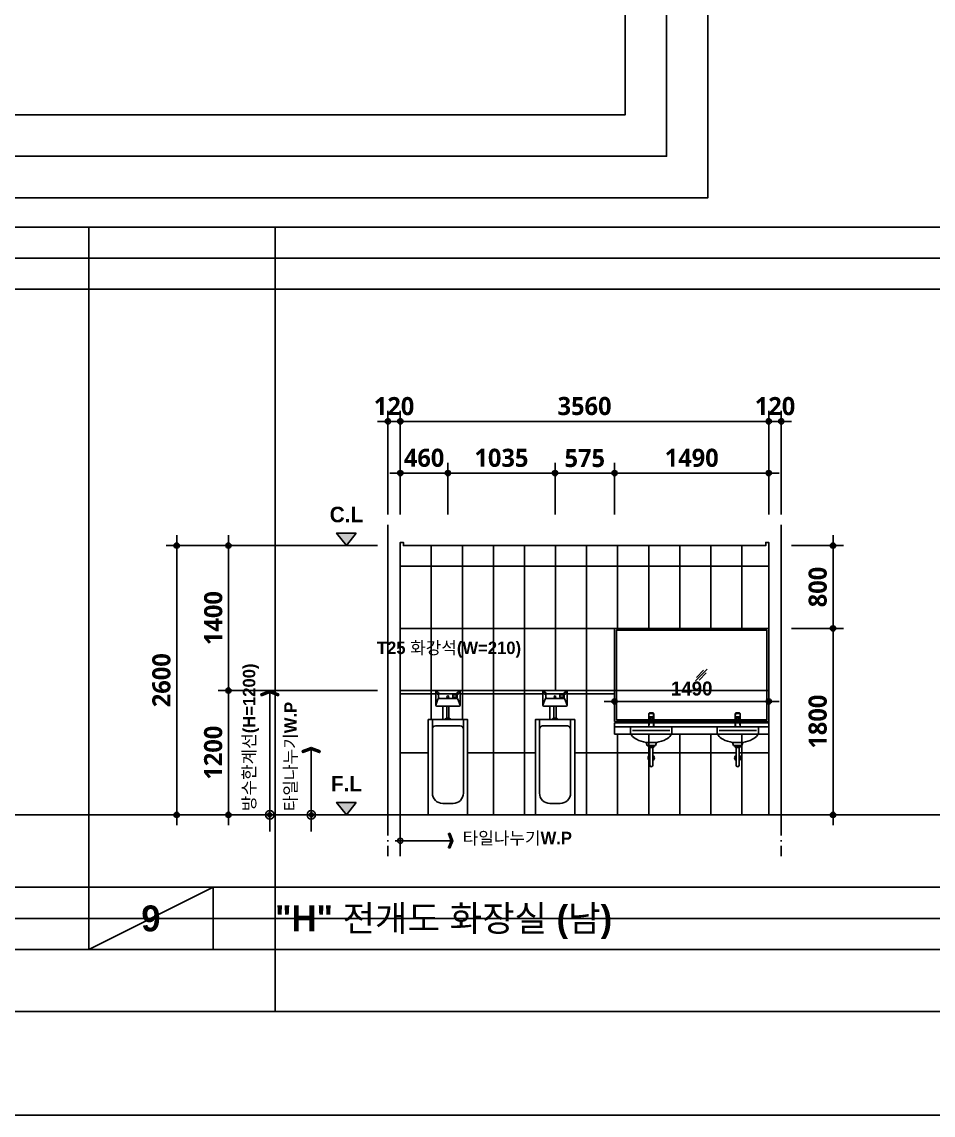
# Model space of a CAD drawing. Header units: millimetres. Extents: x 0 to 336000, y 0 to 30768.
# Drawn here: x 9547 to 18350, y 0 to 10558 of the extents above; entities that cross this region are included whole.
import ezdxf
from ezdxf.enums import TextEntityAlignment as Align

# ---------------------------------------------------------------- set-up
doc = ezdxf.new("R2010")
doc.units = ezdxf.units.MM
doc.header["$LTSCALE"] = 50
doc.linetypes.add('CEN', pattern=[62, 60, -1, 0, -1])
doc.linetypes.add('HID', pattern=[0.5, 0.25, -0.25])
doc.layers.get('Defpoints').update_dxf_attribs({"color": 153})
for name, color, linetype in [('A-ANNO-DIM', 4, 'Continuous'), ('A-ANNO-GRA1', 7, 'Continuous'), ('A-ANNO-LEAD', 4, 'Continuous'), ('A-ANNO-SYMB', 7, 'Continuous'), ('A-ANNO-TEXT1', 7, 'Continuous'), ('A-CEN', 1, 'CEN'), ('A-FLOR-TOIL-ELE2', 4, 'Continuous'), ('A-FLOR-TOIL-TILE', 8, 'Continuous'), ('A-ST-AXIS-DIM', 7, 'Continuous'), ('A-WALL-MASN', 3, 'Continuous'), ('CEN', 1, 'Continuous'), ('DIM', 7, 'Continuous'), ('ELE2', 3, 'Continuous'), ('HAT', 5, 'Continuous'), ('HID', 7, 'HID'), ('TO', 4, 'Continuous')]:
    doc.layers.add(name, color=color, linetype=linetype)
doc.layers.add('G(그리드1)', color=185, linetype='Continuous', plot=False)
doc.layers.add('G(그리드2)', color=235, linetype='Continuous', plot=False)
doc.styles.add('2020음성 1차', font='나눔고딕Bold.ttf')
doc.styles.add('SH_진천_나눔', font='')
doc.styles.get('SH_진천_나눔').set_extended_font_data('NanumGothic', bold=True)
doc.dimstyles.new('SHP 50', dxfattribs={"dimscale": 50, "dimtxt": 3.5, "dimasz": 1, "dimexe": 2, "dimexo": 2, "dimgap": 1, "dimtad": 1, "dimdec": 0, "dimzin": 0, "dimdsep": 46, "dimtxsty": 'SH_진천_나눔', "dimblk": 'DIMDOT', "dimcen": 0.09, "dimclrd": 256, "dimclre": 256, "dimclrt": 3, "dimadec": 0, "dimazin": 1, "dimtfac": 1, "dimtdec": 0, "dimtix": 1, "dimtmove": 2, "dimatfit": 0, "dimldrblk": 'DIMDOT', "dimfxl": 1, "dimtolj": 1, "dimtzin": 0, "dimlwd": -1, "dimlwe": -1, "dimarcsym": 0})
doc.dimstyles.new('SHP 50내부', dxfattribs={"dimscale": 50, "dimtxt": 2.7, "dimasz": 1, "dimexe": 2, "dimexo": 2, "dimgap": 1, "dimtad": 1, "dimdec": 0, "dimzin": 0, "dimdsep": 46, "dimtxsty": '2020음성 1차', "dimblk": 'DIMDOT', "dimcen": 0.09, "dimclrd": 256, "dimclre": 256, "dimclrt": 3, "dimadec": 0, "dimazin": 1, "dimtfac": 1, "dimtdec": 0, "dimtix": 1, "dimtmove": 2, "dimatfit": 0, "dimldrblk": 'DIMDOT', "dimfxl": 1, "dimtolj": 1, "dimtzin": 0, "dimlwd": -1, "dimlwe": -1, "dimarcsym": 0})

# ---------------------------------------------------------------- blocks, each defined once
blk = doc.blocks.new('DIMDOT')
at = {"color": 0}
blk.add_line((-2, 0), (2, 0), dxfattribs=at)
for radius in [0.5, 0.25]:
    blk.add_circle((0, 0), radius, dxfattribs=at)
blk = doc.blocks.new('*D20594')
at = {"layer": 'A-ST-AXIS-DIM'}
for p, q in [((13083, 5800), (13083, 6800)), ((13203, 5800), (13203, 6800)), ((13033, 6700), (12983, 6700)), ((13203, 6700), (13083, 6700)), ((13253, 6700), (13303, 6700))]:
    blk.add_line(p, q, dxfattribs=at)
at = {"layer": 'Defpoints', "color": 0}
for p in [(13083, 6700), (13083, 5700), (13203, 5700)]:
    blk.add_point(p, dxfattribs=at)
at = {"layer": 'A-ST-AXIS-DIM', "linetype": 'ByBlock', "xscale": 50, "yscale": 50, "zscale": 50}
blk.add_blockref('DIMDOT', (13083, 6700), dxfattribs=at)
at = {"layer": 'A-ST-AXIS-DIM', "linetype": 'ByBlock', "xscale": 50, "yscale": 50, "zscale": 50, "rotation": 180}
blk.add_blockref('DIMDOT', (13203, 6700), dxfattribs=at)
at = {"layer": 'A-ST-AXIS-DIM', "color": 3, "insert": (13143, 6846), "char_height": 175, "attachment_point": 5, "style": 'SH_진천_나눔'}
blk.add_mtext('\\A1;120', dxfattribs=at)
blk = doc.blocks.new('*D20595')
at = {"layer": 'A-ST-AXIS-DIM'}
for p, q in [((13203, 5800), (13203, 6800)), ((16763, 5800), (16763, 6800)), ((13253, 6700), (16713, 6700))]:
    blk.add_line(p, q, dxfattribs=at)
at = {"layer": 'Defpoints', "color": 0}
for p in [(16763, 6700), (13203, 5700), (16763, 5700)]:
    blk.add_point(p, dxfattribs=at)
at = {"layer": 'A-ST-AXIS-DIM', "linetype": 'ByBlock', "xscale": 50, "yscale": 50, "zscale": 50, "rotation": 180}
blk.add_blockref('DIMDOT', (13203, 6700), dxfattribs=at)
at = {"layer": 'A-ST-AXIS-DIM', "linetype": 'ByBlock', "xscale": 50, "yscale": 50, "zscale": 50}
blk.add_blockref('DIMDOT', (16763, 6700), dxfattribs=at)
at = {"layer": 'A-ST-AXIS-DIM', "color": 3, "insert": (14983, 6847), "char_height": 175, "attachment_point": 5, "style": 'SH_진천_나눔'}
blk.add_mtext('\\A1;3560', dxfattribs=at)
blk = doc.blocks.new('*D20596')
at = {"layer": 'A-ST-AXIS-DIM'}
for p, q in [((16763, 5800), (16763, 6800)), ((16883, 5800), (16883, 6800)), ((16713, 6700), (16663, 6700)), ((16763, 6700), (16883, 6700)), ((16933, 6700), (16983, 6700))]:
    blk.add_line(p, q, dxfattribs=at)
at = {"layer": 'Defpoints', "color": 0}
for p in [(16883, 6700), (16763, 5700), (16883, 5700)]:
    blk.add_point(p, dxfattribs=at)
at = {"layer": 'A-ST-AXIS-DIM', "linetype": 'ByBlock', "xscale": 50, "yscale": 50, "zscale": 50}
blk.add_blockref('DIMDOT', (16763, 6700), dxfattribs=at)
at = {"layer": 'A-ST-AXIS-DIM', "linetype": 'ByBlock', "xscale": 50, "yscale": 50, "zscale": 50, "rotation": 180}
blk.add_blockref('DIMDOT', (16883, 6700), dxfattribs=at)
at = {"layer": 'A-ST-AXIS-DIM', "color": 3, "insert": (16823, 6846), "char_height": 175, "attachment_point": 5, "style": 'SH_진천_나눔'}
blk.add_mtext('\\A1;120', dxfattribs=at)
blk = doc.blocks.new('*D20597')
at = {"layer": 'A-ST-AXIS-DIM'}
for p, q in [((12983, 5500), (10943, 5500)), ((11043, 5450), (11043, 2950)), ((12983, 2900), (10943, 2900))]:
    blk.add_line(p, q, dxfattribs=at)
at = {"layer": 'Defpoints', "color": 0}
for p in [(13083, 5500), (11043, 2900), (13083, 2900)]:
    blk.add_point(p, dxfattribs=at)
at = {"layer": 'A-ST-AXIS-DIM', "linetype": 'ByBlock', "xscale": 50, "yscale": 50, "zscale": 50}
for p, rotation in [((11043, 5500), 90), ((11043, 2900), 270)]:
    blk.add_blockref('DIMDOT', p, dxfattribs=dict(at, rotation=rotation))
at = {"layer": 'A-ST-AXIS-DIM', "color": 3, "insert": (10896, 4200), "char_height": 175, "attachment_point": 5, "rotation": 90, "style": 'SH_진천_나눔'}
blk.add_mtext('\\A1;2600', dxfattribs=at)
blk = doc.blocks.new('*D20598')
at = {"layer": 'A-ST-AXIS-DIM'}
for p, q in [((12983, 5500), (11443, 5500)), ((11543, 4150), (11543, 5450)), ((12983, 4100), (11443, 4100))]:
    blk.add_line(p, q, dxfattribs=at)
at = {"layer": 'Defpoints', "color": 0}
for p in [(11543, 5500), (13083, 5500), (13083, 4100)]:
    blk.add_point(p, dxfattribs=at)
at = {"layer": 'A-ST-AXIS-DIM', "linetype": 'ByBlock', "xscale": 50, "yscale": 50, "zscale": 50}
for p, rotation in [((11543, 5500), 90), ((11543, 4100), 270)]:
    blk.add_blockref('DIMDOT', p, dxfattribs=dict(at, rotation=rotation))
at = {"layer": 'A-ST-AXIS-DIM', "color": 3, "insert": (11397, 4800), "char_height": 175, "attachment_point": 5, "rotation": 90, "style": 'SH_진천_나눔'}
blk.add_mtext('\\A1;1400', dxfattribs=at)
blk = doc.blocks.new('*D20599')
at = {"layer": 'A-ST-AXIS-DIM'}
for p, q in [((12983, 4100), (11443, 4100)), ((11543, 4050), (11543, 2950)), ((12983, 2900), (11443, 2900))]:
    blk.add_line(p, q, dxfattribs=at)
at = {"layer": 'Defpoints', "color": 0}
for p in [(13083, 4100), (11543, 2900), (13083, 2900)]:
    blk.add_point(p, dxfattribs=at)
at = {"layer": 'A-ST-AXIS-DIM', "linetype": 'ByBlock', "xscale": 50, "yscale": 50, "zscale": 50}
for p, rotation in [((11543, 4100), 90), ((11543, 2900), 270)]:
    blk.add_blockref('DIMDOT', p, dxfattribs=dict(at, rotation=rotation))
at = {"layer": 'A-ST-AXIS-DIM', "color": 3, "insert": (11396, 3500), "char_height": 175, "attachment_point": 5, "rotation": 90, "style": 'SH_진천_나눔'}
blk.add_mtext('\\A1;1200', dxfattribs=at)
blk = doc.blocks.new('*D20600')
at = {"layer": 'A-ST-AXIS-DIM'}
for p, q in [((16983, 4700), (17483, 4700)), ((17383, 2950), (17383, 4650)), ((16983, 2900), (17483, 2900))]:
    blk.add_line(p, q, dxfattribs=at)
at = {"layer": 'Defpoints', "color": 0}
for p in [(16883, 4700), (17383, 4700), (16883, 2900)]:
    blk.add_point(p, dxfattribs=at)
at = {"layer": 'A-ST-AXIS-DIM', "linetype": 'ByBlock', "xscale": 50, "yscale": 50, "zscale": 50}
for p, rotation in [((17383, 4700), 90), ((17383, 2900), 270)]:
    blk.add_blockref('DIMDOT', p, dxfattribs=dict(at, rotation=rotation))
at = {"layer": 'A-ST-AXIS-DIM', "color": 3, "insert": (17236, 3800), "char_height": 175, "attachment_point": 5, "rotation": 90, "style": 'SH_진천_나눔'}
blk.add_mtext('\\A1;1800', dxfattribs=at)
blk = doc.blocks.new('*D20601')
at = {"layer": 'A-ST-AXIS-DIM'}
for p, q in [((16983, 5500), (17483, 5500)), ((17383, 5450), (17383, 4750)), ((16983, 4700), (17483, 4700))]:
    blk.add_line(p, q, dxfattribs=at)
at = {"layer": 'Defpoints', "color": 0}
for p in [(16883, 5500), (16883, 4700), (17383, 4700)]:
    blk.add_point(p, dxfattribs=at)
at = {"layer": 'A-ST-AXIS-DIM', "linetype": 'ByBlock', "xscale": 50, "yscale": 50, "zscale": 50}
for p, rotation in [((17383, 5500), 90), ((17383, 4700), 270)]:
    blk.add_blockref('DIMDOT', p, dxfattribs=dict(at, rotation=rotation))
at = {"layer": 'A-ST-AXIS-DIM', "color": 3, "insert": (17236, 5100), "char_height": 175, "attachment_point": 5, "rotation": 90, "style": 'SH_진천_나눔'}
blk.add_mtext('\\A1;800', dxfattribs=at)
blk = doc.blocks.new('*D20602')
at = {"layer": 'A-ST-AXIS-DIM'}
for p, q in [((13203, 5800), (13203, 6300)), ((13663, 5800), (13663, 6300)), ((13153, 6200), (13103, 6200)), ((13663, 6200), (13203, 6200)), ((13713, 6200), (13763, 6200))]:
    blk.add_line(p, q, dxfattribs=at)
at = {"layer": 'Defpoints', "color": 0}
for p in [(13203, 6200), (13203, 5700), (13663, 5700)]:
    blk.add_point(p, dxfattribs=at)
at = {"layer": 'A-ST-AXIS-DIM', "linetype": 'ByBlock', "xscale": 50, "yscale": 50, "zscale": 50}
blk.add_blockref('DIMDOT', (13203, 6200), dxfattribs=at)
at = {"layer": 'A-ST-AXIS-DIM', "linetype": 'ByBlock', "xscale": 50, "yscale": 50, "zscale": 50, "rotation": 180}
blk.add_blockref('DIMDOT', (13663, 6200), dxfattribs=at)
at = {"layer": 'A-ST-AXIS-DIM', "color": 3, "insert": (13433, 6347), "char_height": 175, "attachment_point": 5, "style": 'SH_진천_나눔'}
blk.add_mtext('\\A1;460', dxfattribs=at)
blk = doc.blocks.new('*D20603')
at = {"layer": 'A-ST-AXIS-DIM'}
for p, q in [((15273, 5800), (15273, 6300)), ((16763, 5800), (16763, 6300)), ((16713, 6200), (15323, 6200))]:
    blk.add_line(p, q, dxfattribs=at)
at = {"layer": 'Defpoints', "color": 0}
for p in [(15273, 6200), (15273, 5700), (16763, 5700)]:
    blk.add_point(p, dxfattribs=at)
at = {"layer": 'A-ST-AXIS-DIM', "linetype": 'ByBlock', "xscale": 50, "yscale": 50, "zscale": 50, "rotation": 180}
blk.add_blockref('DIMDOT', (15273, 6200), dxfattribs=at)
at = {"layer": 'A-ST-AXIS-DIM', "linetype": 'ByBlock', "xscale": 50, "yscale": 50, "zscale": 50}
blk.add_blockref('DIMDOT', (16763, 6200), dxfattribs=at)
at = {"layer": 'A-ST-AXIS-DIM', "color": 3, "insert": (16018, 6347), "char_height": 175, "attachment_point": 5, "style": 'SH_진천_나눔'}
blk.add_mtext('\\A1;1490', dxfattribs=at)
blk = doc.blocks.new('ARROWX')
blk.add_lwpolyline([(-0.2, -0.5), (-0.293, -0.463), (-0.108, 0), (-0.293, 0.463), (-0.2, 0.5), (0, 0)], close=True)
for points in [[(-0.2, 0.5), (-0.293, 0.463), (0, 0), (-0.108, 0)], [(0, 0), (-0.108, 0), (-0.2, -0.5), (-0.293, -0.463)]]:
    blk.add_solid(points)
blk = doc.blocks.new('Z_DOT')
at = {"layer": 'DIM', "color": 0}
for p, q in [((0, -3), (0, 3)), ((-3, 0), (3, 0))]:
    blk.add_line(p, q, dxfattribs=at)
for radius in [0.75, 0.375]:
    blk.add_circle((0, 0), radius, dxfattribs=at)
blk = doc.blocks.new('*D20604')
at = {"layer": 'A-ST-AXIS-DIM'}
for p, q in [((13663, 5800), (13663, 6300)), ((14698, 5800), (14698, 6300)), ((13713, 6200), (14648, 6200))]:
    blk.add_line(p, q, dxfattribs=at)
at = {"layer": 'Defpoints', "color": 0}
for p in [(14698, 6200), (13663, 5700), (14698, 5700)]:
    blk.add_point(p, dxfattribs=at)
at = {"layer": 'A-ST-AXIS-DIM', "linetype": 'ByBlock', "xscale": 50, "yscale": 50, "zscale": 50, "rotation": 180}
blk.add_blockref('DIMDOT', (13663, 6200), dxfattribs=at)
at = {"layer": 'A-ST-AXIS-DIM', "linetype": 'ByBlock', "xscale": 50, "yscale": 50, "zscale": 50}
blk.add_blockref('DIMDOT', (14698, 6200), dxfattribs=at)
at = {"layer": 'A-ST-AXIS-DIM', "color": 3, "insert": (14180, 6347), "char_height": 175, "attachment_point": 5, "style": 'SH_진천_나눔'}
blk.add_mtext('\\A1;1035', dxfattribs=at)
blk = doc.blocks.new('*D20605')
at = {"layer": 'A-ST-AXIS-DIM'}
for p, q in [((14698, 5800), (14698, 6300)), ((15273, 5800), (15273, 6300)), ((15223, 6200), (14748, 6200))]:
    blk.add_line(p, q, dxfattribs=at)
at = {"layer": 'Defpoints', "color": 0}
for p in [(14698, 6200), (14698, 5700), (15273, 5700)]:
    blk.add_point(p, dxfattribs=at)
at = {"layer": 'A-ST-AXIS-DIM', "linetype": 'ByBlock', "xscale": 50, "yscale": 50, "zscale": 50, "rotation": 180}
blk.add_blockref('DIMDOT', (14698, 6200), dxfattribs=at)
at = {"layer": 'A-ST-AXIS-DIM', "linetype": 'ByBlock', "xscale": 50, "yscale": 50, "zscale": 50}
blk.add_blockref('DIMDOT', (15273, 6200), dxfattribs=at)
at = {"layer": 'A-ST-AXIS-DIM', "color": 3, "insert": (14985, 6345), "char_height": 175, "attachment_point": 5, "style": 'SH_진천_나눔'}
blk.add_mtext('\\A1;575', dxfattribs=at)
blk = doc.blocks.new('_CIDOTB')
at = {"color": 0, "linetype": 'ByBlock'}
blk.add_line((2, 0), (-1, 0), dxfattribs=at)
blk.add_circle((0, 0), 0.5, dxfattribs=at)
blk = doc.blocks.new('레버형 수도꼭지')
at = {"layer": 'TO'}
h = blk.add_hatch(dxfattribs=at)
h.set_pattern_fill('ANSI37', color=256, scale=10, style=0)
h.set_pattern_definition([(45, (123210.5049, 58331.802), (-0.8838834765, 0.8838834765), []), (135, (123210.5049, 58331.802), (-0.8838834765, -0.8838834765), [])])
edge = h.paths.add_edge_path()
edge.add_ellipse((-228341, -110348), major_axis=(14.3, 0), ratio=0.258819, start_angle=22.7288, end_angle=90, ccw=False)
edge.add_ellipse((-228341, -110345), major_axis=(14.3, 0), ratio=0.258819, start_angle=270, end_angle=337.2712, ccw=False)
edge.add_line((-228341, -110349), (-228341, -110344))
edge = h.paths.add_edge_path()
edge.add_ellipse((-228341, -110348), major_axis=(14.3, 0), ratio=0.258819, start_angle=90, end_angle=157.2712, ccw=False)
edge.add_line((-228341, -110344), (-228341, -110349))
edge.add_ellipse((-228341, -110345), major_axis=(14.3, 0), ratio=0.258819, start_angle=202.7288, end_angle=270, ccw=False)
for p, q in [((-228374, -110300), (-228375, -110435)), ((-228374, -110297), (-228374, -110260)), ((-228374, -110297), (-228307, -110297)), ((-228374, -110300), (-228307, -110300)), ((-228361, -110310), (-228361, -110312)), ((-228358, -110336), (-228358, -110344)), ((-228357, -110348), (-228358, -110345)), ((-228325, -110348), (-228324, -110345)), ((-228324, -110336), (-228324, -110344)), ((-228320, -110312), (-228320, -110310)), ((-228307, -110297), (-228307, -110260)), ((-228307, -110300), (-228307, -110435)), ((-228375, -110435), (-228307, -110435))]:
    blk.add_line(p, q, dxfattribs=at)
for centre, radius, start, end in [((-228350, -110260), 24.5, 157.7871, 180), ((-228362, -110255), 11.4, 104.5511, 157.7871), ((-228341, -110337), 95.7, 75.4489, 104.5511), ((-228320, -110255), 11.4, 22.2129, 75.4489), ((-228332, -110260), 24.5, 0, 22.2129), ((-228233, -110338), 143, 163.5148, 164.4695), ((-228449, -110338), 143, 15.5305, 16.4852)]:
    blk.add_arc(centre, radius, start, end, dxfattribs=at)
at = {"layer": 'TO', "extrusion": (0, 0, -1)}
for centre, major_axis, ratio, start_param, end_param in [((-228361, -110310), (-0.625, 0.345), 0.985024, -0.521073, 0.03416), ((-228342, -110311), (19.7, 0), 0.087155, 1.571005, 3.055326), ((-228342, -110313), (-18.8, 5.9), 0.963674, 4.591114, 5.956008), ((-228341, -110344), (17.1, 0), 0.258819, 3.034181, 6.390597), ((-228341, -110336), (17.1, 0), 0.258819, 3.141593, 6.283185), ((-228341, -110348), (-15.7, 0), 0.258819, 3.141593, 9.424778), ((-228341, -110348), (-14.3, 0), 0.258819, 3.141593, 9.424778), ((-228341, -110345), (-14.3, 0), 0.258819, 3.538286, 5.886492), ((-228340, -110311), (-19.7, 0), 0.087155, 3.227859, 4.712181), ((-228340, -110313), (18.8, 5.9), 0.963674, 0.327177, 1.692071), ((-228321, -110310), (0.625, 0.345), 0.985024, -0.020425, 0.521078)]:
    blk.add_ellipse(centre, major_axis=major_axis, ratio=ratio, start_param=start_param, end_param=end_param, dxfattribs=at)
at = {"layer": 'TO'}
for points, knots in [([(-228374, -110263), (-228375, -110262), (-228374, -110261), (-228374, -110259), (-228374, -110258), (-228374, -110255), (-228373, -110253), (-228371, -110249), (-228369, -110247), (-228363, -110246), (-228361, -110246), (-228356, -110246), (-228354, -110246), (-228350, -110247), (-228348, -110247), (-228345, -110247), (-228343, -110247), (-228341, -110247)], [0, 0, 0, 0, 0.055247, 0.055247, 0.141133, 0.141133, 0.312907, 0.312907, 0.656453, 0.656453, 0.828227, 0.828227, 0.914113, 0.914113, 0.957057, 0.957057, 1, 1, 1, 1]), ([(-228341, -110250), (-228343, -110250), (-228344, -110250), (-228347, -110250), (-228348, -110250), (-228352, -110250), (-228354, -110249), (-228358, -110249), (-228361, -110248), (-228366, -110248), (-228369, -110248), (-228371, -110253), (-228372, -110255), (-228373, -110261), (-228373, -110265), (-228374, -110273), (-228374, -110278), (-228374, -110286), (-228374, -110289), (-228374, -110292), (-228374, -110294), (-228374, -110296), (-228374, -110297), (-228374, -110297)], [0, 0, 0, 0, 0.03125, 0.03125, 0.0625, 0.0625, 0.125, 0.125, 0.25, 0.25, 0.5, 0.5, 0.625, 0.625, 0.75, 0.75, 0.875, 0.875, 0.9375, 0.9375, 0.96875, 0.96875, 1, 1, 1, 1]), ([(-228374, -110297), (-228374, -110297), (-228374, -110296), (-228374, -110294), (-228374, -110293), (-228374, -110289), (-228374, -110287), (-228374, -110279), (-228374, -110275), (-228373, -110266), (-228372, -110263), (-228371, -110257), (-228371, -110255), (-228369, -110252), (-228368, -110251), (-228365, -110250), (-228363, -110250), (-228360, -110250), (-228358, -110251), (-228353, -110251), (-228351, -110252), (-228348, -110252), (-228347, -110252), (-228344, -110252), (-228343, -110252), (-228341, -110252)], [0, 0, 0, 0, 0.03125, 0.03125, 0.0625, 0.0625, 0.125, 0.125, 0.25, 0.25, 0.375, 0.375, 0.5, 0.5, 0.625, 0.625, 0.75, 0.75, 0.875, 0.875, 0.9375, 0.9375, 0.96875, 0.96875, 1, 1, 1, 1]), ([(-228341, -110245), (-228343, -110245), (-228345, -110245), (-228348, -110245), (-228349, -110245), (-228353, -110244), (-228355, -110244), (-228358, -110244), (-228359, -110244), (-228362, -110244), (-228363, -110244), (-228364, -110244), (-228365, -110244), (-228366, -110245)], [0, 0, 0, 0, 0.10427, 0.10427, 0.20854, 0.20854, 0.417079, 0.417079, 0.625619, 0.625619, 0.834159, 0.834159, 1, 1, 1, 1]), ([(-228316, -110245), (-228317, -110244), (-228317, -110244), (-228320, -110244), (-228322, -110244), (-228327, -110244), (-228329, -110244), (-228332, -110245), (-228334, -110245), (-228337, -110245), (-228339, -110245), (-228341, -110245)], [0, 0, 0, 0, 0.176828, 0.176828, 0.588414, 0.588414, 0.794207, 0.794207, 0.897103, 0.897103, 1, 1, 1, 1]), ([(-228307, -110263), (-228307, -110262), (-228307, -110261), (-228307, -110259), (-228308, -110258), (-228308, -110255), (-228309, -110253), (-228311, -110249), (-228313, -110247), (-228319, -110246), (-228321, -110246), (-228326, -110246), (-228328, -110246), (-228332, -110247), (-228333, -110247), (-228337, -110247), (-228339, -110247), (-228341, -110247)], [0, 0, 0, 0, 0.055247, 0.055247, 0.141133, 0.141133, 0.312907, 0.312907, 0.656453, 0.656453, 0.828227, 0.828227, 0.914113, 0.914113, 0.957057, 0.957057, 1, 1, 1, 1]), ([(-228307, -110297), (-228307, -110297), (-228307, -110296), (-228307, -110294), (-228307, -110292), (-228307, -110289), (-228307, -110286), (-228308, -110278), (-228308, -110274), (-228308, -110265), (-228309, -110261), (-228310, -110255), (-228310, -110253), (-228312, -110250), (-228313, -110249), (-228316, -110248), (-228317, -110248), (-228321, -110248), (-228323, -110249), (-228328, -110249), (-228330, -110250), (-228333, -110250), (-228335, -110250), (-228337, -110250), (-228339, -110250), (-228341, -110250)], [0, 0, 0, 0, 0.029977, 0.029977, 0.061268, 0.061268, 0.12385, 0.12385, 0.249014, 0.249014, 0.374179, 0.374179, 0.499343, 0.499343, 0.624507, 0.624507, 0.749671, 0.749671, 0.874836, 0.874836, 0.937418, 0.937418, 0.968709, 0.968709, 1, 1, 1, 1]), ([(-228341, -110252), (-228339, -110252), (-228338, -110252), (-228335, -110252), (-228334, -110252), (-228330, -110252), (-228329, -110251), (-228324, -110251), (-228322, -110250), (-228316, -110250), (-228314, -110250), (-228311, -110255), (-228310, -110257), (-228309, -110263), (-228309, -110266), (-228308, -110275), (-228308, -110279), (-228308, -110287), (-228307, -110289), (-228307, -110293), (-228307, -110294), (-228307, -110296), (-228307, -110297), (-228307, -110297)], [0, 0, 0, 0, 0.03125, 0.03125, 0.0625, 0.0625, 0.125, 0.125, 0.25, 0.25, 0.5, 0.5, 0.625, 0.625, 0.75, 0.75, 0.875, 0.875, 0.9375, 0.9375, 0.96875, 0.96875, 1, 1, 1, 1]), ([(-228361, -110313), (-228363, -110318), (-228364, -110322), (-228366, -110328), (-228367, -110329), (-228367, -110331), (-228368, -110332), (-228369, -110336), (-228370, -110339), (-228371, -110348), (-228371, -110354), (-228373, -110367), (-228373, -110374), (-228374, -110390), (-228374, -110398), (-228374, -110412), (-228374, -110417), (-228375, -110423), (-228375, -110426), (-228375, -110430), (-228375, -110433), (-228375, -110435)], [0, 0, 0, 0, 0.25, 0.25, 0.3125, 0.3125, 0.375, 0.375, 0.5, 0.5, 0.625, 0.625, 0.75, 0.75, 0.875, 0.875, 0.9375, 0.9375, 0.96875, 0.96875, 1, 1, 1, 1]), ([(-228374, -110300), (-228374, -110302), (-228374, -110303), (-228374, -110307), (-228374, -110308), (-228373, -110313), (-228373, -110315), (-228373, -110320), (-228372, -110323), (-228372, -110326), (-228372, -110328), (-228371, -110330), (-228371, -110331), (-228370, -110331), (-228370, -110330), (-228369, -110328), (-228369, -110326), (-228366, -110319), (-228364, -110314), (-228361, -110310)], [0, 0, 0, 0, 0.03125, 0.03125, 0.0625, 0.0625, 0.125, 0.125, 0.1875, 0.1875, 0.25, 0.25, 0.3125, 0.3125, 0.375, 0.375, 0.5, 0.5, 1, 1, 1, 1]), ([(-228370, -110329), (-228370, -110330), (-228370, -110330), (-228370, -110330), (-228370, -110330), (-228371, -110330), (-228371, -110330), (-228372, -110327), (-228372, -110323), (-228373, -110315), (-228373, -110313), (-228374, -110308), (-228374, -110307), (-228374, -110303), (-228374, -110302), (-228374, -110300)], [0, 0, 0, 0, 0.054942, 0.054942, 0.140857, 0.140857, 0.312685, 0.312685, 0.656343, 0.656343, 0.828171, 0.828171, 0.914086, 0.914086, 1, 1, 1, 1]), ([(-228374, -110435), (-228374, -110433), (-228374, -110431), (-228374, -110428), (-228374, -110426), (-228373, -110421), (-228373, -110418), (-228372, -110407), (-228372, -110401), (-228370, -110389), (-228369, -110383), (-228367, -110373), (-228365, -110368), (-228363, -110360), (-228361, -110357), (-228358, -110352), (-228357, -110350), (-228356, -110349)], [0, 0, 0, 0, 0.0404138, 0.0404138, 0.0808277, 0.0808277, 0.1616554, 0.1616554, 0.3233107, 0.3233107, 0.4849661, 0.4849661, 0.6466214, 0.6466214, 0.8082768, 0.8082768, 0.9542949, 0.9542949, 0.9542949, 0.9542949]), ([(-228370, -110330), (-228370, -110330), (-228370, -110330), (-228370, -110330), (-228370, -110329), (-228369, -110329), (-228369, -110328), (-228369, -110327), (-228368, -110325), (-228367, -110323), (-228367, -110321), (-228366, -110319), (-228365, -110316), (-228363, -110314), (-228362, -110312), (-228362, -110310), (-228361, -110310)], [0, 0, 0, 0, 0.008544, 0.024611, 0.042457, 0.061431, 0.092477, 0.143193, 0.194133, 0.291303, 0.393966, 0.504737, 0.622577, 0.748222, 0.885676, 1, 1, 1, 1]), ([(-228361, -110310), (-228361, -110309), (-228359, -110308), (-228352, -110306), (-228347, -110305), (-228342, -110305)], [0, 0, 0, 0, 0.5, 0.5, 1, 1, 1, 1]), ([(-228361, -110310), (-228361, -110310), (-228361, -110309), (-228361, -110309), (-228360, -110309), (-228360, -110308), (-228360, -110308), (-228360, -110308)], [0, 0, 0, 0, 0.059607, 0.291171, 0.606391, 0.932673, 1, 1, 1, 1]), ([(-228361, -110312), (-228361, -110312), (-228361, -110312), (-228361, -110312), (-228361, -110312), (-228361, -110312), (-228361, -110312), (-228361, -110313), (-228361, -110313), (-228361, -110313), (-228361, -110313), (-228361, -110313), (-228361, -110313)], [0, 0, 0, 0, 0.175016, 0.175016, 0.175016, 0.450335, 0.450335, 0.450335, 0.724932, 0.724932, 0.724932, 1, 1, 1, 1]), ([(-228342, -110304), (-228347, -110304), (-228351, -110305), (-228357, -110307), (-228358, -110307), (-228359, -110308)], [0, 0, 0, 0, 0.632436, 0.632436, 1, 1, 1, 1]), ([(-228322, -110308), (-228323, -110307), (-228325, -110307), (-228330, -110305), (-228335, -110304), (-228340, -110304)], [0, 0, 0, 0, 0.361277, 0.361277, 1, 1, 1, 1]), ([(-228340, -110305), (-228335, -110305), (-228330, -110306), (-228323, -110308), (-228321, -110309), (-228320, -110310)], [0, 0, 0, 0, 0.5, 0.5, 1, 1, 1, 1]), ([(-228326, -110349), (-228325, -110350), (-228323, -110352), (-228321, -110357), (-228319, -110360), (-228317, -110368), (-228315, -110373), (-228313, -110383), (-228312, -110388), (-228310, -110401), (-228310, -110407), (-228309, -110418), (-228308, -110421), (-228308, -110426), (-228308, -110428), (-228308, -110431), (-228308, -110433), (-228307, -110435)], [0.047962, 0.047962, 0.047962, 0.047962, 0.1919518, 0.1919518, 0.3535615, 0.3535615, 0.5151711, 0.5151711, 0.6767807, 0.6767807, 0.8383904, 0.8383904, 0.9191952, 0.9191952, 0.9595976, 0.9595976, 1, 1, 1, 1]), ([(-228322, -110308), (-228322, -110308), (-228322, -110308), (-228321, -110309), (-228321, -110309), (-228321, -110309), (-228321, -110310), (-228321, -110310)], [0, 0, 0, 0, 0.069955, 0.366618, 0.668091, 0.949781, 1, 1, 1, 1]), ([(-228321, -110310), (-228320, -110310), (-228320, -110311), (-228319, -110313), (-228317, -110316), (-228316, -110318), (-228315, -110321), (-228314, -110323), (-228313, -110325), (-228313, -110327), (-228312, -110329), (-228312, -110330), (-228312, -110330), (-228312, -110330), (-228312, -110330), (-228312, -110330)], [0, 0, 0, 0, 0.080269, 0.228603, 0.371615, 0.492812, 0.604279, 0.709069, 0.806733, 0.896616, 0.944459, 0.967209, 0.984736, 0.999101, 1, 1, 1, 1]), ([(-228320, -110310), (-228318, -110314), (-228316, -110319), (-228313, -110326), (-228313, -110328), (-228312, -110330), (-228312, -110331), (-228311, -110331), (-228311, -110330), (-228310, -110327), (-228309, -110323), (-228309, -110315), (-228308, -110313), (-228308, -110308), (-228308, -110307), (-228308, -110303), (-228308, -110302), (-228308, -110300)], [0, 0, 0, 0, 0.5, 0.5, 0.625, 0.625, 0.6875, 0.6875, 0.75, 0.75, 0.875, 0.875, 0.9375, 0.9375, 0.96875, 0.96875, 1, 1, 1, 1]), ([(-228320, -110313), (-228320, -110313), (-228320, -110313), (-228320, -110313), (-228320, -110313), (-228320, -110313), (-228320, -110312), (-228320, -110312), (-228320, -110312), (-228320, -110312), (-228320, -110312), (-228320, -110312), (-228320, -110312)], [0, 0, 0, 0, 0.275354, 0.275354, 0.275354, 0.550753, 0.550753, 0.550753, 0.825533, 0.825533, 0.825533, 1, 1, 1, 1]), ([(-228307, -110435), (-228307, -110433), (-228307, -110430), (-228307, -110426), (-228307, -110424), (-228307, -110417), (-228307, -110412), (-228308, -110399), (-228308, -110390), (-228309, -110375), (-228309, -110368), (-228310, -110355), (-228311, -110349), (-228312, -110340), (-228313, -110336), (-228314, -110332), (-228314, -110331), (-228315, -110329), (-228315, -110328), (-228317, -110322), (-228319, -110318), (-228320, -110313)], [0, 0, 0, 0, 0.03125, 0.03125, 0.0625, 0.0625, 0.125, 0.125, 0.25, 0.25, 0.375, 0.375, 0.5, 0.5, 0.625, 0.625, 0.6875, 0.6875, 0.75, 0.75, 1, 1, 1, 1]), ([(-228308, -110300), (-228308, -110302), (-228308, -110303), (-228308, -110306), (-228308, -110308), (-228308, -110312), (-228309, -110315), (-228309, -110323), (-228310, -110327), (-228311, -110330), (-228311, -110330), (-228312, -110331), (-228312, -110330), (-228312, -110330)], [0, 0, 0, 0, 0.086304, 0.086304, 0.172607, 0.172607, 0.345214, 0.345214, 0.690429, 0.690429, 0.863036, 0.863036, 1, 1, 1, 1])]:
    blk.add_open_spline(points, degree=3, knots=knots, dxfattribs=at)
for points, degree in [([(-228340, -110304), (-228341, -110304), (-228341, -110304), (-228342, -110304)], 3), ([(-228342, -110305), (-228341, -110305), (-228341, -110305), (-228340, -110305)], 3), ([(-228340, -110313), (-228341, -110313), (-228341, -110313), (-228342, -110313)], 3), ([(-228312, -110330), (-228312, -110330)], 1), ([(-228375, -110435), (-228375, -110421)], 1), ([(-228307, -110421), (-228307, -110435)], 1)]:
    blk.add_open_spline(points, degree=degree, dxfattribs=at)
blk = doc.blocks.new('*D20606')
at = {"layer": 'A-ANNO-DIM'}
for p, q in [((16763, 3900), (16763, 4095)), ((15273, 4000), (15273, 3895)), ((15323, 3995), (16713, 3995))]:
    blk.add_line(p, q, dxfattribs=at)
at = {"layer": 'Defpoints', "color": 0}
for p in [(15273, 4100), (16763, 3995), (16763, 3800)]:
    blk.add_point(p, dxfattribs=at)
at = {"layer": 'A-ANNO-DIM', "linetype": 'ByBlock', "xscale": 50, "yscale": 50, "zscale": 50, "rotation": 180}
blk.add_blockref('DIMDOT', (15273, 3995), dxfattribs=at)
at = {"layer": 'A-ANNO-DIM', "linetype": 'ByBlock', "xscale": 50, "yscale": 50, "zscale": 50}
blk.add_blockref('DIMDOT', (16763, 3995), dxfattribs=at)
at = {"layer": 'A-ANNO-DIM', "color": 3, "insert": (16018, 4119), "char_height": 135, "attachment_point": 5, "style": '2020음성 1차'}
blk.add_mtext('\\A1;1490', dxfattribs=at)

msp = doc.modelspace()

# ---------------------------------------------------------------- hatches: boundary and pattern name
at = {"layer": 'A-ANNO-SYMB', "transparency": 33554687}
h = msp.add_hatch(color=256, dxfattribs=at)
h.dxf.hatch_style = 1
h.paths.add_polyline_path([(12778.1, 5620.5), (12587.1, 5620.5), (12682.6, 5500)])
h = msp.add_hatch(color=256, dxfattribs=at)
h.dxf.hatch_style = 1
h.paths.add_polyline_path([(12778.1, 3020.5), (12587.1, 3020.5), (12682.6, 2900)])

# ---------------------------------------------------------------- linework, layer by layer
at = {"layer": 'A-ANNO-GRA1'}
for p, q in [((35900, 8575), (1625.2, 8575)), ((10193.9, 8575), (10193.9, 1600)), ((35900, 7975), (1625.2, 7975)), ((35900, 2200), (1625.2, 2200)), ((11393.9, 2200), (11393.9, 1600))]:
    msp.add_line(p, q, dxfattribs=at)
msp.add_lwpolyline([(1625.2, 27100), (1625.2, 1600), (35900, 1600), (35900, 27100)], close=True, dxfattribs=at)
at = {"layer": 'A-ANNO-LEAD'}
msp.add_lwpolyline([(15054.8, 4082.1, 0, 40, 0), (14988, 4181.7, 0, 0, 0), (14766, 4512.7, 0, 0, 0), (14516, 4512.7, 0, 0, 0)], format="xyseb", dxfattribs=at)
at = {"layer": 'A-ANNO-SYMB'}
for p, q in [((11942.6, 4081.4), (11942.6, 3001.4)), ((12342.6, 3525.4), (12342.6, 3062)), ((13688.7, 2650), (13302.6, 2650))]:
    msp.add_line(p, q, dxfattribs=at)
at = {"layer": 'A-ANNO-SYMB', "transparency": 33554687}
for points in [[(12778.1, 5620.5), (12587.1, 5620.5), (12682.6, 5500)], [(12778.1, 3020.5), (12587.1, 3020.5), (12682.6, 2900)]]:
    msp.add_lwpolyline(points, close=True, dxfattribs=at)
at = {"layer": 'A-CEN'}
for p, q in [((13082.6, 5700), (13082.6, 2500)), ((16882.6, 5700), (16882.6, 2500))]:
    msp.add_line(p, q, dxfattribs=at)
at = {"layer": 'A-FLOR-TOIL-ELE2'}
for p, q in [((13545.1, 3960), (13545.1, 4090)), ((13545.1, 3960), (13566.3, 4018.4)), ((13555.1, 4100), (13770.1, 4100)), ((13573.2, 4035), (13573.2, 4058.5)), ((13575.7, 4025), (13749.5, 4025)), ((13739.5, 4025), (13580.7, 4025)), ((13583.2, 4068.5), (13742, 4068.5)), ((13709.1, 4037.4), (13709.1, 4056.2)), ((13711.1, 4058.2), (13742.7, 4058.2)), ((13742.7, 4035.4), (13711.1, 4035.4)), ((13744.7, 4056.2), (13744.7, 4037.4)), ((13752, 4058.5), (13752, 4035)), ((13780.1, 3960), (13758.9, 4018.4)), ((13780.1, 4090), (13780.1, 3960)), ((14580.1, 3960), (14580.1, 4090)), ((14580.1, 3960), (14601.3, 4018.4)), ((14590.1, 4100), (14805.1, 4100)), ((14608.2, 4035), (14608.2, 4058.5)), ((14610.7, 4025), (14784.5, 4025)), ((14774.5, 4025), (14615.7, 4025)), ((14618.2, 4068.5), (14777, 4068.5)), ((14744.1, 4037.4), (14744.1, 4056.2)), ((14746.1, 4058.2), (14777.7, 4058.2)), ((14777.7, 4035.4), (14746.1, 4035.4)), ((14779.7, 4056.2), (14779.7, 4037.4)), ((14787, 4058.5), (14787, 4035)), ((14815.1, 3960), (14793.9, 4018.4)), ((14815.1, 4090), (14815.1, 3960)), ((13770.1, 3950), (13555.1, 3950)), ((13612.6, 3820), (13612.6, 3950)), ((13652.6, 3835), (13652.6, 3950)), ((13652.6, 3950), (13672.6, 3950)), ((13672.6, 3950), (13672.6, 3835)), ((14805.1, 3950), (14590.1, 3950)), ((14647.6, 3820), (14647.6, 3950)), ((14687.6, 3835), (14687.6, 3950)), ((14687.6, 3950), (14707.6, 3950)), ((14707.6, 3950), (14707.6, 3835)), ((13472.6, 3820), (13637.6, 3820)), ((13472.6, 2900), (13472.6, 3820)), ((13637.6, 3820), (13642.6, 3830)), ((13687.6, 3820), (13637.6, 3820)), ((13642.6, 3830), (13647.6, 3830)), ((13642.6, 3830), (13682.6, 3830)), ((13647.6, 3835), (13652.6, 3835)), ((13647.6, 3830), (13647.6, 3835)), ((13647.6, 3835), (13677.6, 3835)), ((13672.6, 3835), (13677.6, 3835)), ((13677.6, 3835), (13677.6, 3830)), ((13677.6, 3830), (13682.6, 3830)), ((13682.6, 3830), (13687.6, 3820)), ((13687.6, 3820), (13852.6, 3820)), ((13852.6, 3820), (13852.6, 2900)), ((14507.6, 3820), (14672.6, 3820)), ((14507.6, 2900), (14507.6, 3820)), ((14672.6, 3820), (14677.6, 3830)), ((14722.6, 3820), (14672.6, 3820)), ((14677.6, 3830), (14682.6, 3830)), ((14677.6, 3830), (14717.6, 3830)), ((14682.6, 3835), (14687.6, 3835)), ((14682.6, 3830), (14682.6, 3835)), ((14682.6, 3835), (14712.6, 3835)), ((14707.6, 3835), (14712.6, 3835)), ((14712.6, 3835), (14712.6, 3830)), ((14712.6, 3830), (14717.6, 3830)), ((14717.6, 3830), (14722.6, 3820)), ((14722.6, 3820), (14887.6, 3820)), ((14887.6, 3820), (14887.6, 2900)), ((13542.6, 3760), (13782.6, 3760)), ((14577.6, 3760), (14817.6, 3760)), ((13852.6, 2900), (13472.6, 2900)), ((14887.6, 2900), (14507.6, 2900))]:
    msp.add_line(p, q, dxfattribs=at)
for points in [[(13472.6, 2900), (13852.6, 2900), (13852.6, 3820), (13687.6, 3820), (13682.6, 3830), (13677.6, 3830), (13677.6, 3835), (13672.6, 3835), (13672.6, 3950), (13770.1, 3950, 0.4142136), (13780.1, 3960), (13780.1, 4090, 0.4142136), (13770.1, 4100), (13555.1, 4100, 0.4142136), (13545.1, 4090), (13545.1, 3960, 0.4142136), (13555.1, 3950), (13652.6, 3950), (13652.6, 3835), (13647.6, 3835), (13647.6, 3830), (13642.6, 3830), (13637.6, 3820), (13472.6, 3820)], [(13512.6, 3820), (13512.6, 3110, 0.4142136), (13612.6, 3010), (13712.6, 3010, 0.4142136), (13812.6, 3110), (13812.6, 3820)], [(14547.6, 3820), (14547.6, 3110, 0.4142136), (14647.6, 3010), (14747.6, 3010, 0.4142136), (14847.6, 3110), (14847.6, 3820)]]:
    msp.add_lwpolyline(points, format="xyb", dxfattribs=at)
msp.add_lwpolyline([(14687.6, 3950), (14687.6, 3835), (14682.6, 3835), (14682.6, 3830), (14677.6, 3830), (14672.6, 3820), (14507.6, 3820), (14507.6, 2900), (14887.6, 2900), (14887.6, 3820), (14722.6, 3820), (14717.6, 3830), (14712.6, 3830), (14712.6, 3835), (14707.6, 3835), (14707.6, 3950), (14805.1, 3950, 0.4142136), (14815.1, 3960), (14815.1, 4090, 0.4142136), (14805.1, 4100), (14590.1, 4100, 0.4142136), (14580.1, 4090), (14580.1, 3960, 0.4142136), (14590.1, 3950)], format="xyb", close=True, dxfattribs=at)
for centre in [(13662.6, 4039.7), (14697.6, 4039.7)]:
    msp.add_circle(centre, 8.71, dxfattribs=at)
for centre, radius, start, end in [((13555.1, 4090), 10, 90, 180), ((13595.8, 4107), 53.5, 198.52924, 244.97378), ((13604, 4117), 51.8, 199.11635, 249.25923), ((13575.7, 4015), 10, 90, 160.06746), ((13583.2, 4058.5), 10, 90, 180), ((13583.2, 4035), 10, 180, 270), ((13711.1, 4056.2), 2, 90, 180), ((13711.1, 4037.4), 2, 180, 270), ((13721.2, 4117), 51.8, 290.74077, 340.88365), ((13742, 4058.5), 10, 0, 90), ((13742, 4035), 10, 270, 0), ((13742.7, 4056.2), 2, 0, 90), ((13742.7, 4037.4), 2, 270, 0), ((13749.5, 4015), 10, 19.93254, 90), ((13729.4, 4107), 53.5, 295.02622, 341.47076), ((13770.1, 4090), 10, 0, 90), ((14590.1, 4090), 10, 90, 180), ((14630.8, 4107), 53.5, 198.52924, 244.97378), ((14639, 4117), 51.8, 199.11635, 249.25923), ((14610.7, 4015), 10, 90, 160.06746), ((14618.2, 4058.5), 10, 90, 180), ((14618.2, 4035), 10, 180, 270), ((14746.1, 4056.2), 2, 90, 180), ((14746.1, 4037.4), 2, 180, 270), ((14756.2, 4117), 51.8, 290.74077, 340.88365), ((14777, 4058.5), 10, 0, 90), ((14777, 4035), 10, 270, 0), ((14777.7, 4056.2), 2, 0, 90), ((14777.7, 4037.4), 2, 270, 0), ((14784.5, 4015), 10, 19.93254, 90), ((14764.4, 4107), 53.5, 295.02622, 341.47076), ((14805.1, 4090), 10, 0, 90), ((13555.1, 3960), 10, 180, 270), ((13770.1, 3960), 10, 270, 0), ((14590.1, 3960), 10, 180, 270), ((14805.1, 3960), 10, 270, 0), ((13542.6, 3730), 30, 90, 180), ((13782.6, 3730), 30, 0, 90), ((14577.6, 3730), 30, 90, 180), ((14817.6, 3730), 30, 0, 90)]:
    msp.add_arc(centre, radius, start, end, dxfattribs=at)
at = {"layer": 'A-FLOR-TOIL-TILE'}
for p, q in [((13502.6, 3820), (13502.6, 5500)), ((13802.6, 3820), (13802.6, 5500)), ((14102.6, 2900), (14102.6, 5500)), ((14402.6, 2900), (14402.6, 5500)), ((14702.6, 4100), (14702.6, 5500)), ((15002.6, 2900), (15002.6, 5500)), ((15302.6, 4700), (15302.6, 5500)), ((15602.6, 4700), (15602.6, 5500)), ((15902.6, 4700), (15902.6, 5500)), ((16202.6, 4700), (16202.6, 5500)), ((16502.6, 4700), (16502.6, 5500)), ((16762.6, 5300), (13202.6, 5300)), ((16762.6, 4700), (13202.6, 4700)), ((16762.6, 4100), (13202.6, 4100)), ((15302.6, 2900), (15302.6, 3680)), ((15602.6, 2900), (15602.6, 3680)), ((15902.6, 2900), (15902.6, 3680)), ((16202.6, 2900), (16202.6, 3680)), ((16502.6, 2900), (16502.6, 3680)), ((13472.6, 3500), (13202.6, 3500)), ((14507.6, 3500), (13852.6, 3500)), ((15612.6, 3500), (14887.6, 3500)), ((16447.6, 3500), (15642.6, 3500)), ((16762.6, 3500), (16477.6, 3500))]:
    msp.add_line(p, q, dxfattribs=at)
at = {"layer": 'A-WALL-MASN'}
for p, q in [((13202.6, 4100), (15272.6, 4100)), ((13202.6, 4070), (13545.1, 4070)), ((13780.1, 4070), (14580.1, 4070)), ((14815.1, 4070), (15272.6, 4070))]:
    msp.add_line(p, q, dxfattribs=at)
at = {"layer": 'CEN'}
msp.add_line((13202.6, 2900), (13202.6, 2500), dxfattribs=at)
at = {"layer": 'Defpoints'}
for points in [[(42000, 0), (42000, 29700), (0, 29700), (0, 0)], [(1025.2, 28700), (36500, 28700), (36500, 1000), (1025.2, 1000)]]:
    msp.add_lwpolyline(points, close=True, dxfattribs=at)
at = {"layer": 'ELE2'}
msp.add_lwpolyline([(16762.6, 5500), (16762.6, 5530), (16732.6, 5530), (16732.6, 5500), (13232.6, 5500), (13232.6, 5530), (13202.6, 5530), (13202.6, 5500), (13202.6, 2900), (16762.6, 2900)], close=True, dxfattribs=at)
at = {"layer": 'G(그리드1)'}
msp.add_line((36500, 2900), (1025.2, 2900), dxfattribs=at)
for points in [[(4925.2, 8859.7), (16175.2, 8859.7), (16175.2, 24719.7), (4925.2, 24719.7)], [(5325.2, 9259.7), (15775.2, 9259.7), (15775.2, 24319.7), (5325.2, 24319.7)], [(5725.2, 9659.7), (15375.2, 9659.7), (15375.2, 23919.7), (5725.2, 23919.7)]]:
    msp.add_lwpolyline(points, close=True, dxfattribs=at)
at = {"layer": 'G(그리드2)'}
for p, q in [((11993.9, 8575), (11993.9, 1000)), ((36500, 8275), (1025.2, 8275)), ((10193.9, 1600), (11393.9, 2200)), ((36500, 1900), (1025.2, 1900))]:
    msp.add_line(p, q, dxfattribs=at)
at = {"layer": 'HAT'}
for p, q in [((16053.2, 4193.1), (16167, 4306.9)), ((16062.8, 4226.9), (16132.4, 4296.5)), ((16088.6, 4201.1), (16158.3, 4270.9))]:
    msp.add_line(p, q, dxfattribs=at)
at = {"layer": 'HID'}
msp.add_line((13202.6, 4100), (16762.6, 4100), dxfattribs=at)
at = {"layer": 'TO'}
for p, q in [((16762.6, 3790), (15272.6, 3790)), ((15272.6, 3680), (15272.6, 3790)), ((16762.6, 3750), (15272.6, 3750)), ((15447.6, 3715), (15807.6, 3715)), ((16282.6, 3715), (16642.6, 3715)), ((16762.6, 3680), (16762.6, 3790)), ((16762.6, 3680), (15272.6, 3680)), ((15577.6, 3600), (15627.6, 3600)), ((15627.6, 3600), (15677.6, 3600)), ((16412.6, 3600), (16462.6, 3600)), ((16462.6, 3600), (16512.6, 3600)), ((15657.6, 3570), (15597.6, 3570)), ((15657.6, 3560), (15602.6, 3560)), ((15647.6, 3555), (15607.6, 3555)), ((15642.6, 3550), (15612.6, 3550)), ((16492.6, 3570), (16432.6, 3570)), ((16492.6, 3560), (16437.6, 3560)), ((16482.6, 3555), (16442.6, 3555)), ((16477.6, 3550), (16447.6, 3550)), ((15612.6, 3476), (15612.6, 3424)), ((15642.6, 3476), (15642.6, 3424)), ((16447.6, 3476), (16447.6, 3424)), ((16477.6, 3476), (16477.6, 3424))]:
    msp.add_line(p, q, dxfattribs=at)
msp.add_lwpolyline([(15272.6, 3800), (15272.6, 3800), (15272.6, 4700), (16762.6, 4700), (16762.6, 3800), (15272.6, 3800)], dxfattribs=at)
msp.add_lwpolyline([(15290.6, 3818), (15290.6, 4682), (16744.6, 4682), (16744.6, 3818), (15290.6, 3818)], close=True, dxfattribs=at)
for points in [[(15642.6, 3476, -0.5773503), (15642.6, 3424), (15642.6, 3380, -1), (15612.6, 3380), (15612.6, 3424, -0.5773503), (15612.6, 3476), (15612.6, 3550), (15607.6, 3550), (15607.6, 3555), (15602.6, 3555), (15602.6, 3560), (15597.6, 3560), (15597.6, 3570), (15587.6, 3570), (15577.6, 3600, -0.0790125), (15485.1, 3629.2, -0.1236286), (15437.6, 3670, -0.0378889), (15433.7, 3676.5, -0.0191953), (15427.6, 3690), (15427.6, 3740, -0.4142136), (15437.6, 3750), (15817.6, 3750, -0.4142136), (15827.6, 3740), (15827.6, 3690, -0.0191953), (15821.5, 3676.5, -0.0378889), (15817.6, 3670, -0.1236286), (15770.1, 3629.2, -0.0790125), (15677.6, 3600), (15667.6, 3570), (15657.6, 3570), (15657.6, 3560), (15652.6, 3560), (15652.6, 3555), (15647.6, 3555), (15647.6, 3550), (15642.6, 3550)], [(16477.6, 3476, -0.5773503), (16477.6, 3424), (16477.6, 3380, -1), (16447.6, 3380), (16447.6, 3424, -0.5773503), (16447.6, 3476), (16447.6, 3550), (16442.6, 3550), (16442.6, 3555), (16437.6, 3555), (16437.6, 3560), (16432.6, 3560), (16432.6, 3570), (16422.6, 3570), (16412.6, 3600, -0.0790125), (16320.1, 3629.2, -0.1236286), (16272.6, 3670, -0.0378889), (16268.7, 3676.5, -0.0191953), (16262.6, 3690), (16262.6, 3740, -0.4142136), (16272.6, 3750), (16652.6, 3750, -0.4142136), (16662.6, 3740), (16662.6, 3690, -0.0191953), (16656.5, 3676.5, -0.0378889), (16652.6, 3670, -0.1236286), (16605.1, 3629.2, -0.0790125), (16512.6, 3600), (16502.6, 3570), (16492.6, 3570), (16492.6, 3560), (16487.6, 3560), (16487.6, 3555), (16482.6, 3555), (16482.6, 3550), (16477.6, 3550)]]:
    msp.add_lwpolyline(points, format="xyb", close=True, dxfattribs=at)
for centre, start, end in [((15437.6, 3690), 180, 270), ((15817.6, 3690), 270, 0), ((16272.6, 3690), 180, 270), ((16652.6, 3690), 270, 0)]:
    msp.add_arc(centre, 10, start, end, dxfattribs=at)

# ---------------------------------------------------------------- block references
at = {"layer": 'A-ANNO-SYMB'}
for name, p, xscale, yscale, zscale, rotation in [('ARROWX', (11942.6, 4100), 172.7999999999884, 172.7999999999884, 172.7999999999884, 90), ('ARROWX', (12342.6, 3551.2), 172.7999999999884, 172.7999999999884, 172.7999999999884, 90), ('Z_DOT', (11942.6, 2900), 54, 54, 54, 270), ('Z_DOT', (12342.6, 2900), 54, 54, 54, 270)]:
    msp.add_blockref(name, p, dxfattribs=dict(at, xscale=xscale, yscale=yscale, zscale=zscale, rotation=rotation))
for name, p, xscale, yscale, zscale in [('_CIDOTB', (13202.6, 2650), 50, 50, 50), ('ARROWX', (13710.2, 2650), 144, 144, 144)]:
    msp.add_blockref(name, p, dxfattribs=dict(at, xscale=xscale, yscale=yscale, zscale=zscale))
at = {"layer": 'TO', "xscale": 0.6999999999534339, "yscale": 0.6999999999534339, "zscale": 0.6999999999534339}
for p in [(175466.2, 81054.8), (176301.2, 81054.8)]:
    msp.add_blockref('레버형 수도꼭지', p, dxfattribs=at)

# ---------------------------------------------------------------- texts
at = {"layer": 'A-ANNO-TEXT1', "style": '2020음성 1차'}
for s, height, p in [('C.L', 150, (12682.6, 5800.5)), ('F.L', 150, (12682.6, 3200.5)), ('9', 250, (10793.9, 1900))]:
    msp.add_text(s, height=height, dxfattribs=at).set_placement(p, align=Align.MIDDLE_CENTER)
for s, height, p in [('T25 화강석(W=210)', 120, (12977.1, 4512.7)), ('타일나누기W.P', 120, (13805.5, 2676.4)), ('"H" 전개도 화장실 (남)', 250, (11993.9, 1900))]:
    msp.add_text(s, height=height, dxfattribs=at).set_placement(p, align=Align.MIDDLE_LEFT)
for s, p in [('방수한계선(H=1200)', (11802.4, 2934.9)), ('타일나누기W.P', (12202.4, 2934.9))]:
    msp.add_text(s, height=120, rotation=90, dxfattribs=at).set_placement(p)

# ---------------------------------------------------------------- dimensions: what is measured, and where the dimension line sits
at = {"layer": 'A-ANNO-DIM'}
dim = msp.add_linear_dim(base=(16762.6, 3995), p1=(15272.6, 4100), p2=(16762.6, 3800), angle=0, dimstyle='SHP 50내부', override={"dimtxsty": '2020음성 1차', "dimldrblk": 'DIMDOT'}, dxfattribs=at)
dim.commit()
dim.dimension.update_dxf_attribs({"geometry": '*D20606', "text_midpoint": (16017.6, 4119.5)})
at = {"layer": 'A-ST-AXIS-DIM'}
for base, p1, p2, picture, middle in [((13082.6, 6700), (13202.6, 5700), (13082.6, 5700), '*D20594', (13142.6, 6846.2)), ((13202.6, 6200), (13662.6, 5700), (13202.6, 5700), '*D20602', (13432.6, 6346.6)), ((15272.6, 6200), (16762.6, 5700), (15272.6, 5700), '*D20603', (16017.6, 6346.6))]:
    dim = msp.add_linear_dim(base=base, p1=p1, p2=p2, dimstyle='SHP 50', override={"dimtxsty": 'SH_진천_나눔', "dimldrblk": 'DIMDOT'}, dxfattribs=at)
    dim.commit()
    dim.dimension.update_dxf_attribs({"geometry": picture, "text_midpoint": middle})
for base, p1, p2, angle, picture, middle in [((16762.6, 6700), (13202.6, 5700), (16762.6, 5700), 180, '*D20595', (14982.6, 6846.6)), ((16882.6, 6700), (16762.6, 5700), (16882.6, 5700), 180, '*D20596', (16822.6, 6846.2)), ((14697.6, 6200), (13662.6, 5700), (14697.6, 5700), 180, '*D20604', (14180.1, 6346.6)), ((14697.6, 6200), (15272.6, 5700), (14697.6, 5700), 0, '*D20605', (14985.1, 6345.5)), ((11042.6, 2900), (13082.6, 5500), (13082.6, 2900), 270, '*D20597', (10896, 4200)), ((11542.6, 5500), (13082.6, 4100), (13082.6, 5500), 90, '*D20598', (11396.6, 4800)), ((17382.6, 4700), (16882.6, 5500), (16882.6, 4700), 270, '*D20601', (17236, 5100)), ((17382.6, 4700), (16882.6, 2900), (16882.6, 4700), 90, '*D20600', (17236, 3800)), ((11542.6, 2900), (13082.6, 4100), (13082.6, 2900), 270, '*D20599', (11396.4, 3500))]:
    dim = msp.add_linear_dim(base=base, p1=p1, p2=p2, angle=angle, dimstyle='SHP 50', override={"dimtxsty": 'SH_진천_나눔', "dimldrblk": 'DIMDOT'}, dxfattribs=at)
    dim.commit()
    dim.dimension.update_dxf_attribs({"geometry": picture, "text_midpoint": middle})

doc.saveas('drawing.dxf')
